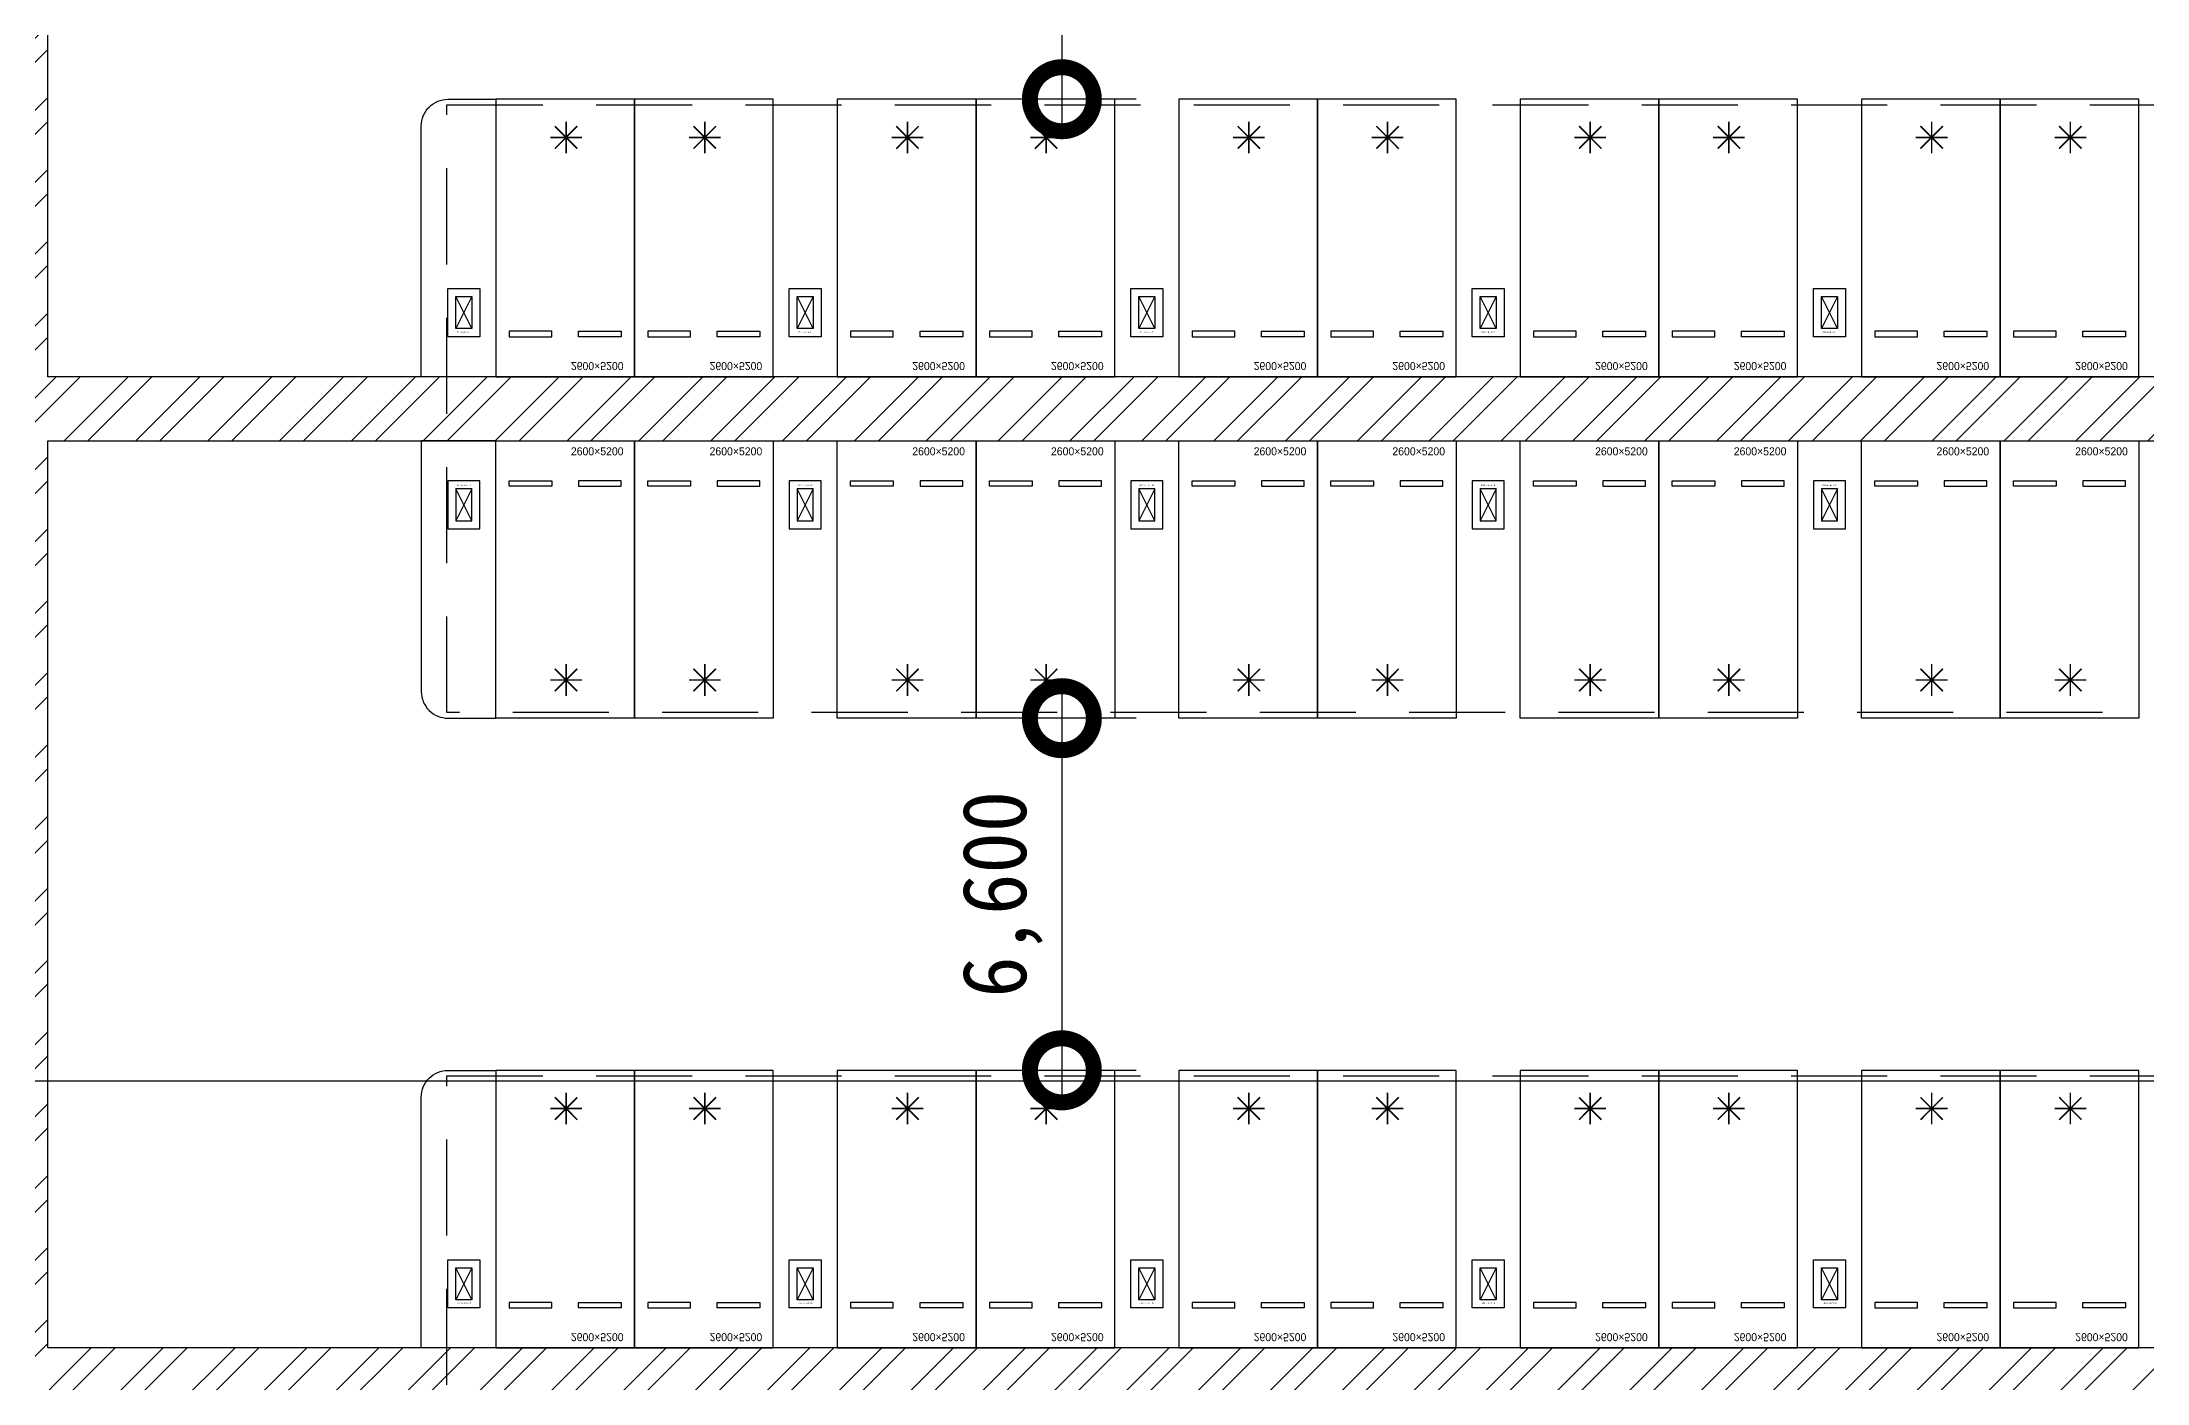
# Model space of a CAD drawing. Header units: millimetres. Extents: x -58335 to 291665, y -66693 to 213307.
# Drawn here: x 38546 to 78004, y -5653 to 19475 of the extents above; entities that cross this region are included whole.
import ezdxf
from ezdxf.enums import TextEntityAlignment as Align

# ---------------------------------------------------------------- set-up
doc = ezdxf.new("R2010")
doc.units = ezdxf.units.MM
doc.header["$LTSCALE"] = 1000
doc.linetypes.add('X-SITE$0$HID', pattern=[2.8, 1.8, -1])
for name, color, linetype in [('X-SITE$0$-MY-녹지', 254, 'Continuous'), ('X-SITE$0$A-PARK', 8, 'Continuous'), ('X-SITE$0$A-ROAD-PED', 8, 'Continuous'), ('X-SITE$0$PV-COL', 8, 'Continuous'), ('X-SITE$0$PV-주차장', 6, 'Continuous')]:
    doc.layers.add(name, color=color, linetype=linetype)
doc.layers.add('X-SITE$0$NOPLOT', color=193, linetype='Continuous', plot=False)
doc.styles.add('X-SITE$0$Gdim', font='')
doc.styles.add('X-SITE$0$Gtx', font='')
doc.styles.add('X-SITE$0$XA-B2F_PLAN$0$XA-B2F_PLAN$0$Gtx', font='')
doc.styles.get('X-SITE$0$Gdim').set_extended_font_data('DotumChe')
doc.styles.get('X-SITE$0$Gtx').set_extended_font_data('Dotum')
doc.styles.get('X-SITE$0$XA-B2F_PLAN$0$XA-B2F_PLAN$0$Gtx').set_extended_font_data('Dotum')
doc.dimstyles.new('X-SITE$0$Gdim400', dxfattribs={"dimscale": 400, "dimtxt": 3, "dimasz": 6, "dimexe": 1.5, "dimexo": 2, "dimgap": 1, "dimtad": 1, "dimdec": 0, "dimzin": 0, "dimdsep": 46, "dimlunit": 6, "dimtxsty": 'X-SITE$0$Gdim', "dimblk": 'X-SITE$0$_DotSmall', "dimcen": 1.5, "dimdle": 1.5, "dimclrd": 1, "dimclre": 1, "dimclrt": 256, "dimazin": 0, "dimtfac": 1, "dimtdec": 0, "dimtix": 1, "dimtmove": 2, "dimatfit": 3, "dimldrblk": 'X-SITE$0$_DotSmall', "dimfxl": 1, "dimtolj": 1, "dimtzin": 0, "dimlwd": -1, "dimlwe": -1, "dimarcsym": 0})
pattern_1 = [(0, (-29382.5, 14650.24), (317.5, 317.5), [158.75, -476.25]), (90, (-29303.13, 14570.87), (-317.5, 317.5), [158.75, -476.25])]

# ---------------------------------------------------------------- blocks, each defined once
blk = doc.blocks.new('X-SITE$0$240910_L-1F')
at = {"layer": 'X-SITE$0$-MY-녹지'}
h = blk.add_hatch(dxfattribs=at)
h.set_pattern_fill('CROSS', color=256, scale=50, style=2)
h.set_pattern_definition(pattern_1)
edge = h.paths.add_edge_path()
edge.add_line((18171, 114605), (18171, 166105))
edge.add_line((18171, 166105), (47421, 166105))
edge.add_line((47421, 166105), (47421, 168105))
edge.add_line((47421, 168105), (46571, 168105))
edge.add_line((46571, 168105), (46571, 168905))
edge.add_line((46571, 168905), (47284, 168905))
edge.add_arc((45571, 168205), 1850, 22.2338, 32.7206)
edge.add_line((47128, 169205), (6314, 169205))
edge.add_line((6314, 169205), (1000, 163892))
edge.add_line((1000, 163892), (1000, -788))
edge.add_line((1000, -788), (6314, -6102))
edge.add_line((6314, -6102), (95101, -6102))
edge.add_line((95101, -6102), (95316, -5952))
edge.add_line((95316, -5952), (98071, -5952))
edge.add_line((98071, -5952), (98071, -5402))
edge.add_line((98071, -5402), (96971, -5402))
edge.add_line((96971, -5402), (96971, -4402))
edge.add_line((96971, -4402), (98071, -4402))
edge.add_line((98071, -4402), (98071, 31055))
edge.add_arc((96271, 31055), 1800, 360, 450)
edge.add_line((96271, 32855), (91071, 32855))
edge.add_arc((91071, 31055), 1800, 90, 180)
edge.add_line((89271, 31055), (89271, 30055))
edge.add_line((89271, 30055), (96471, 30055))
edge.add_line((96471, 30055), (96471, -3545))
edge.add_line((96471, -3545), (8071, -3545))
edge.add_line((8071, -3545), (8071, -795))
edge.add_line((8071, -795), (2871, -795))
edge.add_line((2871, -795), (2871, 103855))
edge.add_line((2871, 103855), (49071, 103855))
edge.add_arc((49071, 105655), 1800, 270, 360)
edge.add_line((50871, 105655), (50871, 114605))
edge.add_line((50871, 114605), (18171, 114605))
h = blk.add_hatch(dxfattribs=at)
h.set_pattern_fill('CROSS', color=256, scale=50, style=2)
h.set_pattern_definition(pattern_1)
edge = h.paths.add_edge_path()
edge.add_line((18171, 114605), (18171, 166105))
edge.add_line((18171, 166105), (47421, 166105))
edge.add_line((47421, 166105), (47421, 168105))
edge.add_line((47421, 168105), (46571, 168105))
edge.add_line((46571, 168105), (46571, 168905))
edge.add_line((46571, 168905), (47284, 168905))
edge.add_arc((45571, 168205), 1850, 22.2338, 32.7206)
edge.add_line((47128, 169205), (6314, 169205))
edge.add_line((6314, 169205), (1000, 163892))
edge.add_line((1000, 163892), (1000, -788))
edge.add_line((1000, -788), (6314, -6102))
edge.add_line((6314, -6102), (95101, -6102))
edge.add_line((95101, -6102), (95316, -5952))
edge.add_line((95316, -5952), (98071, -5952))
edge.add_line((98071, -5952), (98071, -5402))
edge.add_line((98071, -5402), (96971, -5402))
edge.add_line((96971, -5402), (96971, -4402))
edge.add_line((96971, -4402), (98071, -4402))
edge.add_line((98071, -4402), (98071, 31055))
edge.add_arc((96271, 31055), 1800, 360, 450)
edge.add_line((96271, 32855), (91071, 32855))
edge.add_arc((91071, 31055), 1800, 90, 180)
edge.add_line((89271, 31055), (89271, 30055))
edge.add_line((89271, 30055), (96471, 30055))
edge.add_line((96471, 30055), (96471, -3545))
edge.add_line((96471, -3545), (8071, -3545))
edge.add_line((8071, -3545), (8071, -795))
edge.add_line((8071, -795), (2871, -795))
edge.add_line((2871, -795), (2871, 103855))
edge.add_line((2871, 103855), (49071, 103855))
edge.add_arc((49071, 105655), 1800, 270, 360)
edge.add_line((50871, 105655), (50871, 114605))
edge.add_line((50871, 114605), (18171, 114605))
blk = doc.blocks.new('X-SITE$0$확장형')
at = {"layer": 'X-SITE$0$A-PARK'}
for p, q in [((1050, -4350), (250, -4350)), ((250, -4350), (250, -4450)), ((250, -4450), (1050, -4450)), ((1050, -4450), (1050, -4350)), ((1550, -4450), (1550, -4350)), ((1550, -4350), (2350, -4350)), ((2350, -4450), (1550, -4450)), ((2350, -4350), (2350, -4450))]:
    blk.add_line(p, q, dxfattribs=at)
blk.add_lwpolyline([(0, 0), (2600, 0), (2600, -5200), (0, -5200)], close=True, dxfattribs=at)
at = {"layer": 'X-SITE$0$A-PARK', "const_width": 30}
for points in [[(1582, -716), (988, -716)], [(1582, -716), (988, -716)], [(1075, -505), (1495, -926)], [(1495, -505), (1075, -926)], [(1285, -418), (1285, -1013)]]:
    blk.add_lwpolyline(points, dxfattribs=at)
at = {"layer": 'X-SITE$0$NOPLOT', "ltscale": 10, "style": 'X-SITE$0$XA-B2F_PLAN$0$XA-B2F_PLAN$0$Gtx'}
blk.add_text('2600×5200', height=150, rotation=180, dxfattribs=at).set_placement((701, -5001), align=Align.MIDDLE_CENTER)
blk = doc.blocks.new('X-SITE$0$A$Cc6527170')
for p, q in [((350, 525), (50, -75)), ((350, -75), (50, 525))]:
    blk.add_line(p, q)
for points in [[(-100, -225), (500, -225), (500, 675), (-100, 675)], [(50, -75), (350, -75), (350, 525), (50, 525)]]:
    blk.add_lwpolyline(points, close=True)
at = {"linetype": 'Continuous', "style": 'X-SITE$0$Gtx'}
blk.add_text('주차장 PV 캐노피 기둥', height=20, dxfattribs=at).set_placement((200, 588, 0), align=Align.MIDDLE)
blk = doc.blocks.new('X-SITE$0$_DotSmall')
at = {"color": 0, "linetype": 'ByBlock', "const_width": 0.5}
blk.add_lwpolyline([(-0.0625, 0, 1), (0.0625, 0, 1)], format="xyb", close=True, dxfattribs=at)
blk = doc.blocks.new('*D342')
at = {"layer": 'Defpoints', "color": 0, "transparency": 16777216}
for p in [(59854, 27405), (57663, 18405), (59854, 18405)]:
    blk.add_point(p, dxfattribs=at)
at = {"layer": 'X-SITE$0$NOPLOT', "color": 1, "transparency": 16777216}
for p, q in [((57663, 28005), (57663, 17805)), ((59054, 27405), (57063, 27405)), ((59054, 18405), (57063, 18405))]:
    blk.add_line(p, q, dxfattribs=at)
at = {"layer": 'X-SITE$0$NOPLOT', "color": 1, "transparency": 16777216, "xscale": 2400, "yscale": 2400, "zscale": 2400}
for p, rotation in [((57663, 27405), 90), ((57663, 18405), 270)]:
    blk.add_blockref('X-SITE$0$_DotSmall', p, dxfattribs=dict(at, rotation=rotation))
at = {"layer": 'X-SITE$0$NOPLOT', "transparency": 16777216, "insert": (56549, 22905), "char_height": 1200, "attachment_point": 5, "rotation": 90, "style": 'X-SITE$0$Gdim'}
blk.add_mtext('\\A1;9,000', dxfattribs=at)
blk = doc.blocks.new('*D343')
at = {"layer": 'Defpoints', "color": 0, "transparency": 16777216}
for p in [(59854, 6805), (57663, 205), (59854, 205)]:
    blk.add_point(p, dxfattribs=at)
at = {"layer": 'X-SITE$0$NOPLOT', "color": 1, "transparency": 16777216}
for p, q in [((57663, 7405), (57663, -395)), ((59054, 6805), (57063, 6805)), ((59054, 205), (57063, 205))]:
    blk.add_line(p, q, dxfattribs=at)
at = {"layer": 'X-SITE$0$NOPLOT', "color": 1, "transparency": 16777216, "xscale": 2400, "yscale": 2400, "zscale": 2400}
for p, rotation in [((57663, 6805), 90), ((57663, 205), 270)]:
    blk.add_blockref('X-SITE$0$_DotSmall', p, dxfattribs=dict(at, rotation=rotation))
at = {"layer": 'X-SITE$0$NOPLOT', "transparency": 16777216, "insert": (56549, 3505), "char_height": 1200, "attachment_point": 5, "rotation": 90, "style": 'X-SITE$0$Gdim'}
blk.add_mtext('\\A1;6,600', dxfattribs=at)

msp = doc.modelspace()

# ---------------------------------------------------------------- hatches: boundary and pattern name
at = {"layer": 'X-SITE$0$A-ROAD-PED'}
h = msp.add_hatch(dxfattribs=at)
h.set_pattern_fill('ANSI32', color=253, scale=100)
h.set_pattern_definition([(45, (-73835.05, -75193.2), (-673.5192, 673.5192), []), (45, (-73386, -75193.2), (-673.5192, 673.5192), [])])
h.paths.add_polyline_path([(112453.6, -6195), (112453.6, 12005), (118453.6, 12005), (118453.6, -17995), (119453.6, -17995), (119453.6, 15205), (118453.6, 15205), (118453.6, 13205), (112453.6, 13205), (112453.6, 32605), (111253.6, 32605), (111253.6, 13205), (38653.6, 13205), (38653.6, 32805), (45653.6, 32805), (45653.6, 34005), (38653.6, 34005), (38653.6, 89005), (37453.6, 89005), (37453.6, -13995), (37653.6, -13995), (37653.6, -17995), (38653.6, -17995), (38653.6, -6195)])
h.paths.add_polyline_path([(111253.6, -4995), (38653.6, -4995), (38653.6, 12005), (111253.6, 12005)], flags=16)

# ---------------------------------------------------------------- linework, layer by layer
at = {"layer": 'X-SITE$0$A-ROAD-PED', "elevation": 0}
msp.add_lwpolyline([(111253.6, 32605), (111253.6, 13205), (38653.6, 13205), (38653.6, 32805), (45653.6, 32805)], dxfattribs=at)
for points in [[(45653.6, 13205), (45653.6, 17905, -0.4142136), (46153.6, 18405), (47053.6, 18405), (47053.6, 13205)], [(45653.6, 12005), (45653.6, 7305, 0.4142136), (46153.6, 6805), (47053.6, 6805), (47053.6, 12005)], [(45653.6, -4995), (45653.6, -295, -0.4142136), (46153.6, 205), (47053.6, 205), (47053.6, -4995)]]:
    msp.add_lwpolyline(points, format="xyb", close=True, dxfattribs=at)
msp.add_lwpolyline([(111253.6, -4995), (38653.6, -4995), (38653.6, 12005), (111253.6, 12005)], close=True, dxfattribs=at)
at = {"layer": 'X-SITE$0$NOPLOT'}
msp.add_lwpolyline([(0, 178200), (252300, 178200), (252300, 0), (0, 0)], close=True, dxfattribs=at)
at = {"layer": 'X-SITE$0$PV-주차장', "linetype": 'X-SITE$0$HID', "elevation": 0}
for points in [[(46134.6, 18300), (110772.6, 18300), (110772.6, 6910), (46134.6, 6910)], [(46134.6, 100), (110772.6, 100), (110772.6, -11290), (46134.6, -11290)]]:
    msp.add_lwpolyline(points, close=True, dxfattribs=at)

# ---------------------------------------------------------------- block references
msp.add_blockref('X-SITE$0$240910_L-1F', (29382.5, -14650.2))
at = {"layer": 'X-SITE$0$A-PARK', "xscale": -1}
for p in [(49653.6, 18405), (52253.6, 18405), (56053.6, 18405), (58653.6, 18405), (62453.6, 18405), (65053.6, 18405), (68853.6, 18405), (71453.6, 18405), (75253.6, 18405), (77853.6, 18405), (49653.6, 205), (52253.6, 205), (56053.6, 205), (58653.6, 205), (62453.6, 205), (65053.6, 205), (68853.6, 205), (71453.6, 205), (75253.6, 205), (77853.6, 205)]:
    msp.add_blockref('X-SITE$0$확장형', p, dxfattribs=at)
at = {"layer": 'X-SITE$0$A-PARK', "rotation": 180}
for p in [(49653.6, 6805), (52253.6, 6805), (56053.6, 6805), (58653.6, 6805), (62453.6, 6805), (65053.6, 6805), (68853.6, 6805), (71453.6, 6805), (75253.6, 6805), (77853.6, 6805)]:
    msp.add_blockref('X-SITE$0$확장형', p, dxfattribs=at)
at = {"layer": 'X-SITE$0$PV-COL', "xscale": -1, "rotation": 180}
for p in [(46253.6, 14630), (52653.6, 14630), (59053.6, 14630), (65453.6, 14630), (71853.6, 14630), (46253.6, -3570), (52653.6, -3570), (59053.6, -3570), (65453.6, -3570), (71853.6, -3570)]:
    msp.add_blockref('X-SITE$0$A$Cc6527170', p, dxfattribs=at)
at = {"layer": 'X-SITE$0$PV-COL'}
for p in [(46253.6, 10580), (52653.6, 10580), (59053.6, 10580), (65453.6, 10580), (71853.6, 10580)]:
    msp.add_blockref('X-SITE$0$A$Cc6527170', p, dxfattribs=at)

# ---------------------------------------------------------------- dimensions: what is measured, and where the dimension line sits
at = {"layer": 'X-SITE$0$NOPLOT'}
for base, p1, p2, picture, middle in [((57663.3, 18405), (59853.6, 27405), (59853.6, 18405), '*D342', (56549.1, 22905)), ((57663.3, 205), (59853.6, 6805), (59853.6, 205), '*D343', (56549.1, 3505))]:
    dim = msp.add_linear_dim(base=base, p1=p1, p2=p2, angle=270, dimstyle='X-SITE$0$Gdim400', override={"dimfxl": 2, "dimarcsym": 2}, dxfattribs=at)
    dim.commit()
    dim.dimension.update_dxf_attribs({"geometry": picture, "text_midpoint": middle})

doc.saveas('drawing.dxf')
